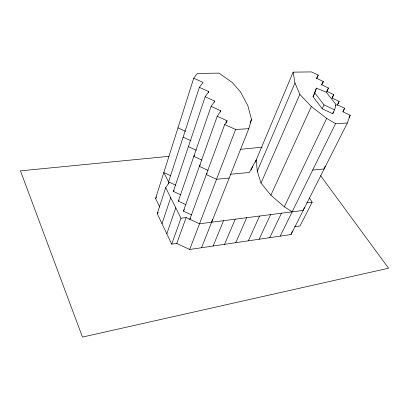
<?xml version="1.0" encoding="UTF-8"?>
<svg xmlns="http://www.w3.org/2000/svg" width="409" height="409" viewBox="0 0 409 409"><rect width="100%" height="100%" fill="white"/><g stroke="black" fill="none" stroke-linecap="round" stroke-linejoin="round"><path stroke-width="0.61" d="M334.603 109.852L336.08 104.632L326.28 92.183L316.418 88.119L313.049 96.769L322.205 108.748L332.742 113.702L334.603 109.852L324.015 104.888L314.792 92.915L316.418 88.119M332.742 113.702L333.238 111.954M201.519 247.731L248.784 128.702L251.479 119.505L247.885 105.737L240.354 91.672L232.235 82.454L219.03 73.129L197.44 73.415L193.723 78.196L155.604 198.452L159.699 206.954M211.647 222.225L212.593 219.173M255.293 162.163L293.12 72.153L311.428 71.912L318.274 75.123L316.438 78.267L323.35 81.514L321.535 84.735L328.519 88.017L326.735 91.319L333.785 94.637L332.021 98.027L339.148 101.386L337.415 104.862L344.608 108.257L342.906 111.826L350.17 115.261L347.359 122.991L291.044 234.515L189.689 249.48L176.76 243.432L171.724 244.147L157.25 213.672L165.701 187.675L168.994 182.746L163.82 172.542L170.517 175.635M193.723 78.196L203.063 82.403L199.372 87.357L168.544 181.857L175.89 185.251M168.6 183.948L168.994 182.746M162 223.667L170.706 197.685M180.814 194.832L173.38 191.392L205.165 96.754L208.835 91.626L199.372 87.357M208.426 92.833L208.835 91.626M166.806 233.784L175.778 207.823M185.86 204.638L178.329 201.151L211.11 106.396L214.761 101.089L205.165 96.754M214.342 102.286L214.761 101.089M191.642 214.97L183.401 211.146L217.215 116.299L220.84 110.798L211.11 106.396M171.724 244.147L180.977 218.212L165.701 187.675M220.41 112L220.84 110.798M176.76 243.432L186.141 217.578L199.515 223.789L303.212 210.415L304.327 207.527M217.215 116.299L227.077 120.773L224.71 124.53L189.817 219.285L190.41 218.268M226.203 123.145L227.077 120.773M325.237 166.069L324.148 168.953L312.696 170.052M189.689 249.48L235.599 129.469L248.784 128.702M291.044 234.515L292.42 231.003M250.073 123.058L251.479 119.505M213.14 246.019L223.554 220.691M251.121 170.164L252.834 166.085M224.551 244.331L235.247 219.183M292.133 211.842L284.321 206.785L270.886 195.216L261.008 183.099L257.256 171.243L294.971 82.95L293.12 72.153M261.008 183.099L299.833 94.402L294.971 82.95M235.763 242.675L246.724 217.7M316.714 78.605L318.274 75.123M313.049 96.769L314.792 92.915M248.34 240.819L259.587 216.039M270.886 195.216L311.351 106.519L299.833 94.402M321.76 84.995L323.35 81.514M326.648 92.035L328.519 88.017M259.137 239.224L270.63 214.618M322.205 108.748L324.015 104.888M332.144 98.088L333.785 94.637M284.321 206.785L326.704 118.37L311.351 106.519M269.751 237.655L281.474 213.217M335.554 105.727L336.08 104.632M337.221 105.369L339.148 101.386M280.185 236.116L335.518 123.676L347.359 122.991M342.921 111.672L344.608 108.257M349.025 117.541L350.17 115.261M309.409 198.007L312.179 202.158L299.966 226.059L294.618 226.821M207.179 173.089L206.284 174.566L216.545 179.28L229.183 178.068M183.401 211.146L184.387 209.515M200.354 164.786L199.367 166.361L208.12 170.379M178.329 201.151L178.989 200.098M173.38 191.392L174.04 190.369M157.25 213.672L158.232 212.164M194.485 155.364L193.82 156.381L201.852 160.057M155.604 198.452L156.596 196.98M180.977 218.212L186.141 217.578M306.719 202.828L312.179 202.158M168.958 156.315L20.45 170.844L82.465 337.088L388.55 268.217L320.574 175.66M240.042 149.362L262.256 147.189M230.236 174.265L249.311 172.491L256.264 159.847L257.256 171.243M224.71 124.53L235.599 129.469M177.976 127.869L185.706 131.396M183.13 137.143L190.957 140.716M188.411 146.642L196.335 150.267M326.704 118.37L335.518 123.676"/></g></svg>
